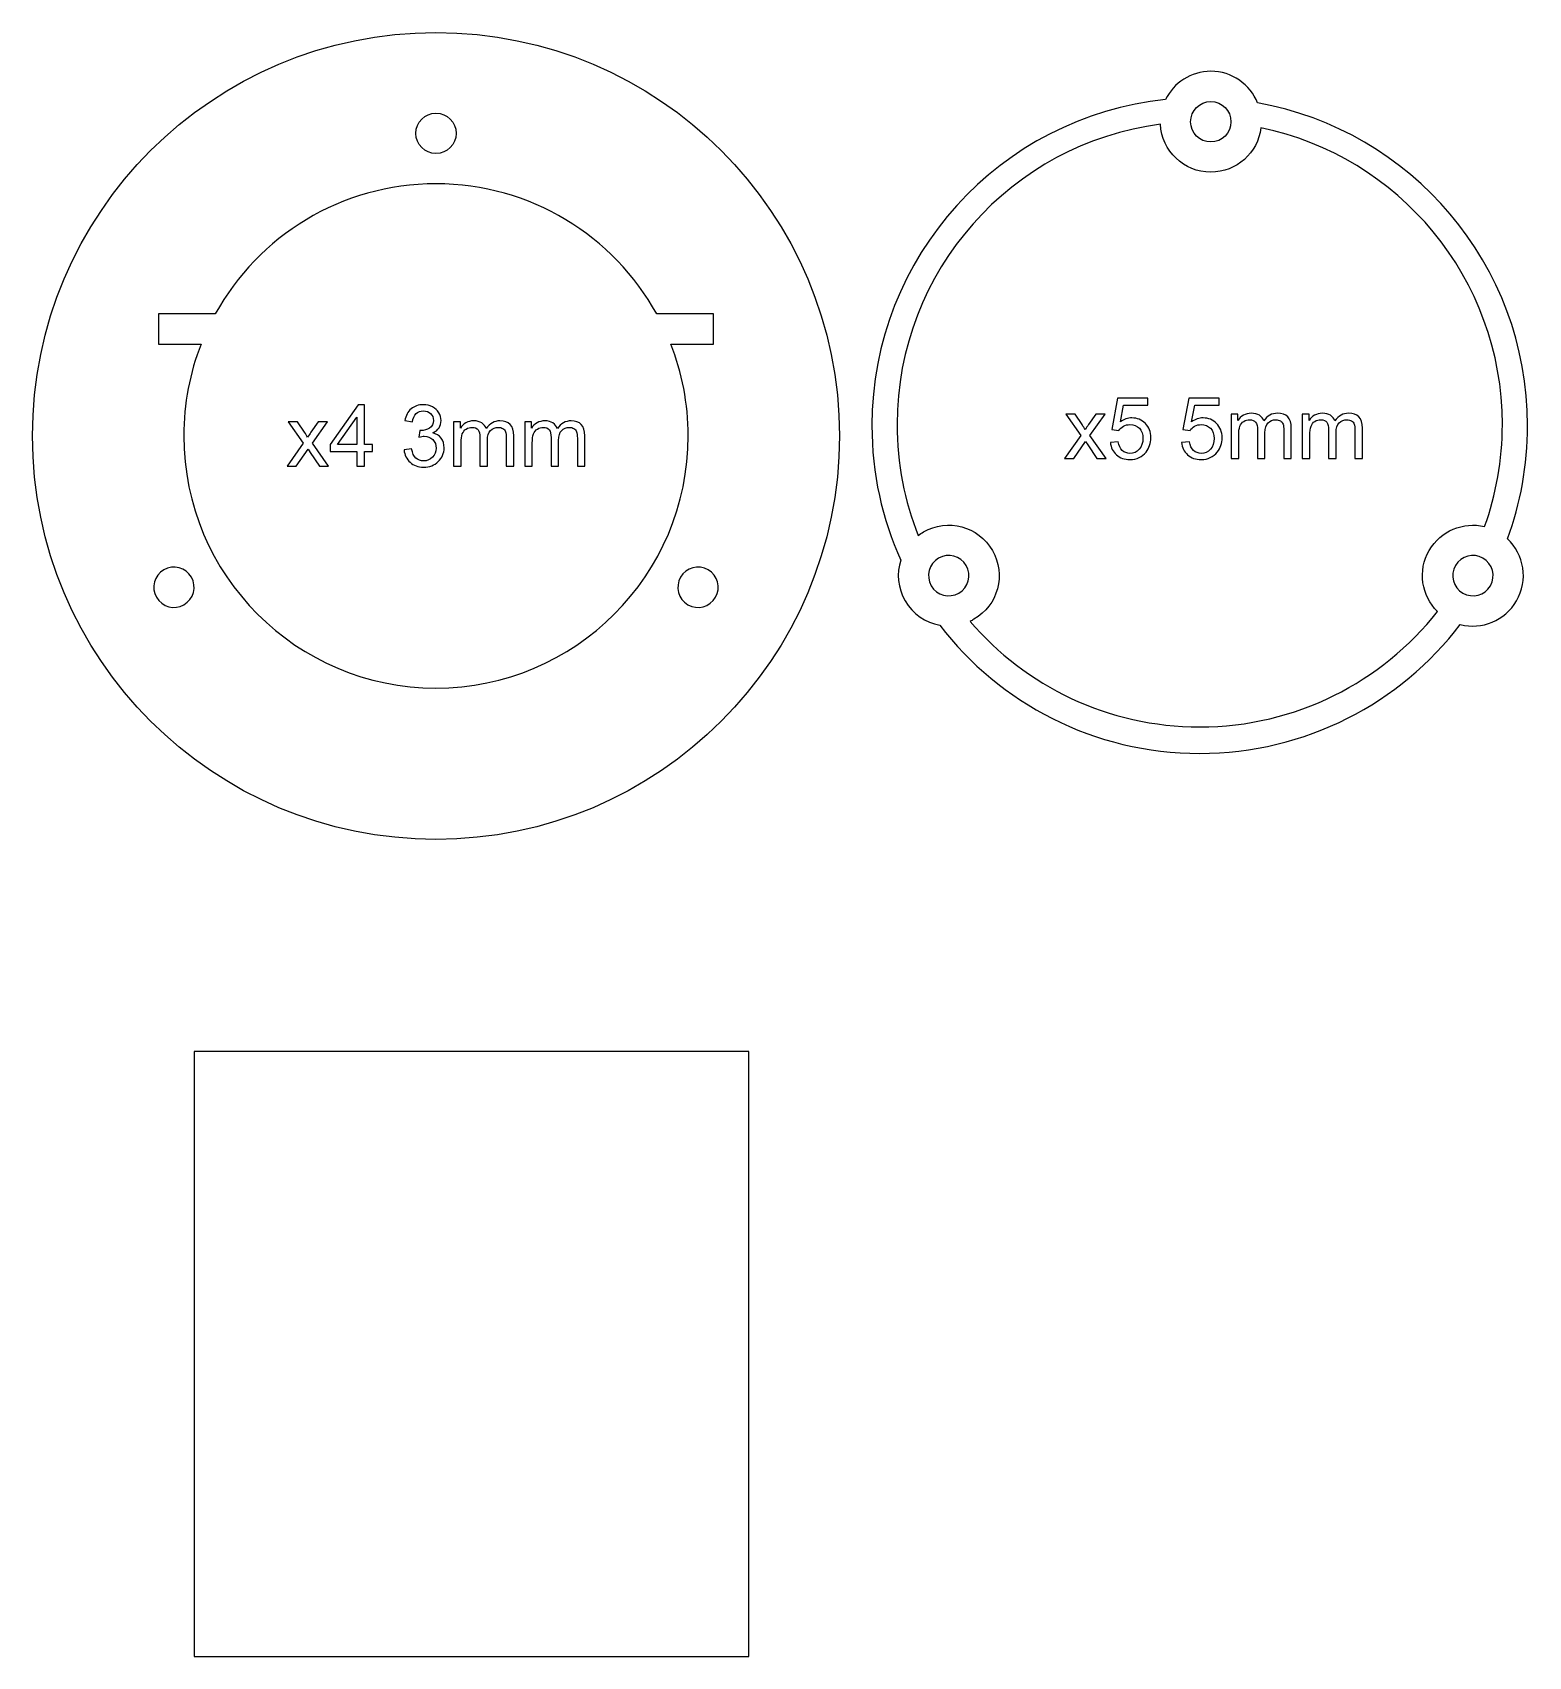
# Model space of a CAD drawing. Extents: x -163 to 181, y -74 to 101.
# Drawn here: x 32.2 to 180.5, y -70.3 to 90.7 of the extents above; entities that cross this region are included whole.
import ezdxf

# ---------------------------------------------------------------- set-up
doc = ezdxf.new("R2010")
doc.units = 0
doc.header["$MEASUREMENT"] = 0
doc.layers.add('LAYER_1', color=7, linetype='CONTINUOUS')

msp = doc.modelspace()

# ---------------------------------------------------------------- linework, layer by layer
at = {"layer": 'LAYER_1', "color": 250}
msp.add_lwpolyline([(48.2449, -70.3181), (103.2449, -70.3181), (103.2449, -10.3181), (48.2449, -10.3181), (48.2449, -70.3181)], close=True, dxfattribs=at)
for centre, major_axis in [((72.2172, 50.6985), (0, 40.0001)), ((149.0321, 81.8479), (0, 2)), ((72.2171, 80.6986), (0, 2))]:
    msp.add_ellipse(centre, major_axis=major_axis, ratio=1, dxfattribs=at)
for points, knots in [([(118.7212, 34.3479), (117.987, 35.6195), (117.8751, 37.0796), (118.2906, 38.3758), (118.2906, 38.3758), (116.4544, 42.4476), (115.4321, 46.9656), (115.4321, 51.7223), (115.4321, 51.7223), (115.4321, 68.5262), (128.1853, 82.3507), (144.5406, 84.0467), (144.5406, 84.0467), (145.3543, 85.7056), (147.0597, 86.8479), (149.0321, 86.8479), (149.0321, 86.8479), (151.1326, 86.8479), (152.9303, 85.5524), (153.6706, 83.7171), (153.6706, 83.7171), (168.8828, 81.0069), (180.4321, 67.7134), (180.4321, 51.7223), (180.4321, 51.7223), (180.4321, 47.7746), (179.728, 43.9912), (178.4385, 40.4913), (178.4385, 40.4913), (180.0931, 38.9382), (180.5267, 36.3981), (179.343, 34.3479), (179.343, 34.3479), (178.1948, 32.3593), (175.8867, 31.458), (173.7667, 32.0047), (173.7667, 32.0047), (167.828, 24.2356), (158.4662, 19.2223), (147.9321, 19.2223), (147.9321, 19.2223), (137.4322, 19.2223), (128.0968, 24.203), (122.1554, 31.9292), (122.1554, 31.9292), (120.762, 32.1837), (119.4849, 33.0251), (118.7212, 34.3479)], [0, 0, 0, 0, 0.07692308, 0.07692308, 0.07692308, 0.07692308, 0.15384615, 0.15384615, 0.15384615, 0.15384615, 0.23076923, 0.23076923, 0.23076923, 0.23076923, 0.30769231, 0.30769231, 0.30769231, 0.30769231, 0.38461538, 0.38461538, 0.38461538, 0.38461538, 0.46153846, 0.46153846, 0.46153846, 0.46153846, 0.53846154, 0.53846154, 0.53846154, 0.53846154, 0.61538462, 0.61538462, 0.61538462, 0.61538462, 0.69230769, 0.69230769, 0.69230769, 0.69230769, 0.76923077, 0.76923077, 0.76923077, 0.76923077, 0.84615385, 0.84615385, 0.84615385, 0.84615385, 1, 1, 1, 1]), ([(153.9946, 81.2348), (167.6569, 78.4311), (177.9321, 66.3396), (177.9321, 51.8479), (177.9321, 51.8479), (177.9321, 48.2904), (177.3114, 44.8782), (176.1748, 41.712), (176.1748, 41.712), (174.0781, 42.2137), (171.8157, 41.3103), (170.6827, 39.3479), (170.6827, 39.3479), (169.5198, 37.3335), (169.918, 34.8462), (171.5017, 33.2868), (171.5017, 33.2868), (166.0081, 26.3204), (157.4926, 21.8479), (147.9321, 21.8479), (147.9321, 21.8479), (138.8238, 21.8479), (130.6646, 25.9078), (125.1627, 32.3157), (125.1627, 32.3157), (125.2939, 32.377), (125.4236, 32.444), (125.5513, 32.5178), (125.5513, 32.5178), (127.9427, 33.8984), (128.7623, 36.9565), (127.3815, 39.3479), (127.3815, 39.3479), (126.0008, 41.7393), (122.9427, 42.5587), (120.5513, 41.178), (120.5513, 41.178), (120.3652, 41.0705), (120.1885, 40.9529), (120.0218, 40.8262), (120.0218, 40.8262), (118.6733, 44.2381), (117.9321, 47.9564), (117.9321, 51.8479), (117.9321, 51.8479), (117.9321, 67.0969), (129.3095, 79.6877), (144.0384, 81.5967), (144.0384, 81.5967), (144.1693, 78.9521), (146.3549, 76.8479), (149.0321, 76.8479), (149.0321, 76.8479), (151.5859, 76.8479), (153.6923, 78.7627), (153.9946, 81.2348)], [0, 0, 0, 0, 0.06666667, 0.06666667, 0.06666667, 0.06666667, 0.13333333, 0.13333333, 0.13333333, 0.13333333, 0.2, 0.2, 0.2, 0.2, 0.26666667, 0.26666667, 0.26666667, 0.26666667, 0.33333333, 0.33333333, 0.33333333, 0.33333333, 0.4, 0.4, 0.4, 0.4, 0.46666667, 0.46666667, 0.46666667, 0.46666667, 0.53333333, 0.53333333, 0.53333333, 0.53333333, 0.6, 0.6, 0.6, 0.6, 0.66666667, 0.66666667, 0.66666667, 0.66666667, 0.73333333, 0.73333333, 0.73333333, 0.73333333, 0.8, 0.8, 0.8, 0.8, 0.86666667, 0.86666667, 0.86666667, 0.86666667, 1, 1, 1, 1]), ([(44.7171, 62.7986), (44.7171, 62.7986), (50.3371, 62.7986), (50.3371, 62.7986), (50.3371, 62.7986), (54.6, 70.4906), (62.7998, 75.6986), (72.2171, 75.6986), (72.2171, 75.6986), (81.6344, 75.6986), (89.8342, 70.4906), (94.0971, 62.7986), (94.0971, 62.7986), (94.0971, 62.7986), (99.7171, 62.7986), (99.7171, 62.7986), (99.7171, 62.7986), (99.7171, 62.7986), (99.7171, 59.7986), (99.7171, 59.7986), (99.7171, 59.7986), (99.7171, 59.7986), (95.5084, 59.7986), (95.5084, 59.7986), (95.5084, 59.7986), (96.6115, 56.9787), (97.2171, 53.9094), (97.2171, 50.6986), (97.2171, 50.6986), (97.2171, 36.8915), (86.0242, 25.6986), (72.2171, 25.6986), (72.2171, 25.6986), (58.41, 25.6986), (47.2171, 36.8915), (47.2171, 50.6986), (47.2171, 50.6986), (47.2171, 53.9094), (47.8227, 56.9787), (48.9258, 59.7986), (48.9258, 59.7986), (48.9258, 59.7986), (44.7171, 59.7986), (44.7171, 59.7986), (44.7171, 59.7986), (44.7171, 59.7986), (44.7171, 62.7986), (44.7171, 62.7986)], [0, 0, 0, 0, 0.07692308, 0.07692308, 0.07692308, 0.07692308, 0.15384615, 0.15384615, 0.15384615, 0.15384615, 0.23076923, 0.23076923, 0.23076923, 0.23076923, 0.30769231, 0.30769231, 0.30769231, 0.30769231, 0.38461538, 0.38461538, 0.38461538, 0.38461538, 0.46153846, 0.46153846, 0.46153846, 0.46153846, 0.53846154, 0.53846154, 0.53846154, 0.53846154, 0.61538462, 0.61538462, 0.61538462, 0.61538462, 0.69230769, 0.69230769, 0.69230769, 0.69230769, 0.76923077, 0.76923077, 0.76923077, 0.76923077, 0.84615385, 0.84615385, 0.84615385, 0.84615385, 1, 1, 1, 1]), ([(64.372, 47.7056), (64.372, 47.7056), (64.372, 49.1534), (64.372, 49.1534), (64.372, 49.1534), (64.372, 49.1534), (61.7389, 49.1534), (61.7389, 49.1534), (61.7389, 49.1534), (61.7389, 49.1534), (61.7389, 49.8392), (61.7389, 49.8392), (61.7389, 49.8392), (61.7389, 49.8392), (64.5075, 53.7678), (64.5075, 53.7678), (64.5075, 53.7678), (64.5075, 53.7678), (65.1171, 53.7678), (65.1171, 53.7678), (65.1171, 53.7678), (65.1171, 53.7678), (65.1171, 49.8392), (65.1171, 49.8392), (65.1171, 49.8392), (65.1171, 49.8392), (65.9384, 49.8392), (65.9384, 49.8392), (65.9384, 49.8392), (65.9384, 49.8392), (65.9384, 49.1534), (65.9384, 49.1534), (65.9384, 49.1534), (65.9384, 49.1534), (65.1171, 49.1534), (65.1171, 49.1534), (65.1171, 49.1534), (65.1171, 49.1534), (65.1171, 47.7056), (65.1171, 47.7056), (65.1171, 47.7056), (65.1171, 47.7056), (64.372, 47.7056), (64.372, 47.7056)], [0, 0, 0, 0, 0.08333333, 0.08333333, 0.08333333, 0.08333333, 0.16666667, 0.16666667, 0.16666667, 0.16666667, 0.25, 0.25, 0.25, 0.25, 0.33333333, 0.33333333, 0.33333333, 0.33333333, 0.41666667, 0.41666667, 0.41666667, 0.41666667, 0.5, 0.5, 0.5, 0.5, 0.58333333, 0.58333333, 0.58333333, 0.58333333, 0.66666667, 0.66666667, 0.66666667, 0.66666667, 0.75, 0.75, 0.75, 0.75, 0.83333333, 0.83333333, 0.83333333, 0.83333333, 1, 1, 1, 1]), ([(69.0541, 49.3143), (69.0541, 49.3143), (69.7992, 49.4159), (69.7992, 49.4159), (69.7992, 49.4159), (69.8852, 48.9925), (70.0292, 48.6877), (70.2338, 48.5015), (70.2338, 48.5015), (70.4384, 48.3152), (70.6896, 48.2221), (70.9873, 48.2221), (70.9873, 48.2221), (71.3401, 48.2221), (71.6379, 48.3434), (71.8777, 48.5861), (71.8777, 48.5861), (72.1176, 48.8288), (72.2376, 49.1294), (72.2376, 49.4878), (72.2376, 49.4878), (72.2376, 49.8293), (72.1261, 50.1116), (71.9017, 50.3345), (71.9017, 50.3345), (71.6788, 50.5561), (71.3951, 50.6675), (71.0494, 50.6675), (71.0494, 50.6675), (70.9083, 50.6675), (70.7333, 50.6393), (70.5231, 50.5843), (70.5231, 50.5843), (70.5231, 50.5843), (70.6063, 51.2362), (70.6063, 51.2362), (70.6063, 51.2362), (70.6557, 51.2306), (70.6966, 51.2277), (70.7263, 51.2277), (70.7263, 51.2277), (71.0452, 51.2277), (71.3302, 51.311), (71.5856, 51.4761), (71.5856, 51.4761), (71.8396, 51.6412), (71.9666, 51.8952), (71.9666, 52.2381), (71.9666, 52.2381), (71.9666, 52.5105), (71.8735, 52.7362), (71.6887, 52.9154), (71.6887, 52.9154), (71.5038, 53.0947), (71.2653, 53.1836), (70.9732, 53.1836), (70.9732, 53.1836), (70.6825, 53.1836), (70.4412, 53.0918), (70.2479, 52.9084), (70.2479, 52.9084), (70.0546, 52.7249), (69.9304, 52.4498), (69.8754, 52.0829), (69.8754, 52.0829), (69.8754, 52.0829), (69.1303, 52.2184), (69.1303, 52.2184), (69.1303, 52.2184), (69.222, 52.7179), (69.428, 53.1059), (69.7512, 53.3811), (69.7512, 53.3811), (70.0729, 53.6563), (70.4751, 53.7932), (70.9549, 53.7932), (70.9549, 53.7932), (71.2851, 53.7932), (71.5899, 53.7226), (71.8679, 53.5801), (71.8679, 53.5801), (72.1473, 53.439), (72.3603, 53.2456), (72.5071, 53.0015), (72.5071, 53.0015), (72.6553, 52.756), (72.7286, 52.4963), (72.7286, 52.2212), (72.7286, 52.2212), (72.7286, 51.9601), (72.6581, 51.723), (72.5184, 51.5086), (72.5184, 51.5086), (72.3773, 51.2941), (72.1684, 51.1233), (71.8933, 50.9963), (71.8933, 50.9963), (72.2517, 50.9145), (72.5297, 50.7423), (72.7286, 50.4813), (72.7286, 50.4813), (72.9262, 50.2216), (73.025, 49.8942), (73.025, 49.5034), (73.025, 49.5034), (73.025, 48.9742), (72.8317, 48.524), (72.4464, 48.1557), (72.4464, 48.1557), (72.0598, 47.7874), (71.5715, 47.604), (70.9817, 47.604), (70.9817, 47.604), (70.4497, 47.604), (70.008, 47.7635), (69.6566, 48.081), (69.6566, 48.081), (69.3039, 48.3985), (69.1035, 48.8091), (69.0541, 49.3143)], [0, 0, 0, 0, 0.03225806, 0.03225806, 0.03225806, 0.03225806, 0.06451613, 0.06451613, 0.06451613, 0.06451613, 0.09677419, 0.09677419, 0.09677419, 0.09677419, 0.12903226, 0.12903226, 0.12903226, 0.12903226, 0.16129032, 0.16129032, 0.16129032, 0.16129032, 0.19354839, 0.19354839, 0.19354839, 0.19354839, 0.22580645, 0.22580645, 0.22580645, 0.22580645, 0.25806452, 0.25806452, 0.25806452, 0.25806452, 0.29032258, 0.29032258, 0.29032258, 0.29032258, 0.32258065, 0.32258065, 0.32258065, 0.32258065, 0.35483871, 0.35483871, 0.35483871, 0.35483871, 0.38709677, 0.38709677, 0.38709677, 0.38709677, 0.41935484, 0.41935484, 0.41935484, 0.41935484, 0.4516129, 0.4516129, 0.4516129, 0.4516129, 0.48387097, 0.48387097, 0.48387097, 0.48387097, 0.51612903, 0.51612903, 0.51612903, 0.51612903, 0.5483871, 0.5483871, 0.5483871, 0.5483871, 0.58064516, 0.58064516, 0.58064516, 0.58064516, 0.61290323, 0.61290323, 0.61290323, 0.61290323, 0.64516129, 0.64516129, 0.64516129, 0.64516129, 0.67741935, 0.67741935, 0.67741935, 0.67741935, 0.70967742, 0.70967742, 0.70967742, 0.70967742, 0.74193548, 0.74193548, 0.74193548, 0.74193548, 0.77419355, 0.77419355, 0.77419355, 0.77419355, 0.80645161, 0.80645161, 0.80645161, 0.80645161, 0.83870968, 0.83870968, 0.83870968, 0.83870968, 0.87096774, 0.87096774, 0.87096774, 0.87096774, 0.90322581, 0.90322581, 0.90322581, 0.90322581, 0.93548387, 0.93548387, 0.93548387, 0.93548387, 1, 1, 1, 1]), ([(139.0748, 50.0539), (139.0748, 50.0539), (139.8537, 50.1132), (139.8537, 50.1132), (139.8537, 50.1132), (139.9116, 49.7336), (140.0456, 49.4486), (140.2545, 49.2567), (140.2545, 49.2567), (140.4633, 49.0662), (140.7188, 48.9702), (141.0193, 48.9702), (141.0193, 48.9702), (141.382, 48.9702), (141.6854, 49.1057), (141.9323, 49.3752), (141.9323, 49.3752), (142.1778, 49.6461), (142.3006, 50.0046), (142.3006, 50.4505), (142.3006, 50.4505), (142.3006, 50.8752), (142.1835, 51.2096), (141.9478, 51.4552), (141.9478, 51.4552), (141.7122, 51.7007), (141.4003, 51.8235), (141.0123, 51.8235), (141.0123, 51.8235), (140.771, 51.8235), (140.5551, 51.7684), (140.3632, 51.6584), (140.3632, 51.6584), (140.1727, 51.5483), (140.0231, 51.4058), (139.913, 51.2308), (139.913, 51.2308), (139.913, 51.2308), (139.2103, 51.3324), (139.2103, 51.3324), (139.2103, 51.3324), (139.2103, 51.3324), (139.7945, 54.4482), (139.7945, 54.4482), (139.7945, 54.4482), (139.7945, 54.4482), (142.8001, 54.4482), (142.8001, 54.4482), (142.8001, 54.4482), (142.8001, 54.4482), (142.8001, 53.737), (142.8001, 53.737), (142.8001, 53.737), (142.8001, 53.737), (140.3886, 53.737), (140.3886, 53.737), (140.3886, 53.737), (140.3886, 53.737), (140.0654, 52.1015), (140.0654, 52.1015), (140.0654, 52.1015), (140.4281, 52.3569), (140.8091, 52.4839), (141.207, 52.4839), (141.207, 52.4839), (141.7348, 52.4839), (142.1807, 52.3004), (142.5433, 51.9335), (142.5433, 51.9335), (142.906, 51.5667), (143.088, 51.0953), (143.088, 50.5196), (143.088, 50.5196), (143.088, 49.9707), (142.9286, 49.4965), (142.6096, 49.0972), (142.6096, 49.0972), (142.2216, 48.6061), (141.691, 48.3606), (141.0193, 48.3606), (141.0193, 48.3606), (140.469, 48.3606), (140.0202, 48.5158), (139.6717, 48.8249), (139.6717, 48.8249), (139.3232, 49.1339), (139.1242, 49.5431), (139.0748, 50.0539)], [0, 0, 0, 0, 0.04347826, 0.04347826, 0.04347826, 0.04347826, 0.08695652, 0.08695652, 0.08695652, 0.08695652, 0.13043478, 0.13043478, 0.13043478, 0.13043478, 0.17391304, 0.17391304, 0.17391304, 0.17391304, 0.2173913, 0.2173913, 0.2173913, 0.2173913, 0.26086957, 0.26086957, 0.26086957, 0.26086957, 0.30434783, 0.30434783, 0.30434783, 0.30434783, 0.34782609, 0.34782609, 0.34782609, 0.34782609, 0.39130435, 0.39130435, 0.39130435, 0.39130435, 0.43478261, 0.43478261, 0.43478261, 0.43478261, 0.47826087, 0.47826087, 0.47826087, 0.47826087, 0.52173913, 0.52173913, 0.52173913, 0.52173913, 0.56521739, 0.56521739, 0.56521739, 0.56521739, 0.60869565, 0.60869565, 0.60869565, 0.60869565, 0.65217391, 0.65217391, 0.65217391, 0.65217391, 0.69565217, 0.69565217, 0.69565217, 0.69565217, 0.73913043, 0.73913043, 0.73913043, 0.73913043, 0.7826087, 0.7826087, 0.7826087, 0.7826087, 0.82608696, 0.82608696, 0.82608696, 0.82608696, 0.86956522, 0.86956522, 0.86956522, 0.86956522, 0.91304348, 0.91304348, 0.91304348, 0.91304348, 1, 1, 1, 1]), ([(146.136, 50.0539), (146.136, 50.0539), (146.9149, 50.1132), (146.9149, 50.1132), (146.9149, 50.1132), (146.9728, 49.7336), (147.1068, 49.4486), (147.3157, 49.2567), (147.3157, 49.2567), (147.5245, 49.0662), (147.78, 48.9702), (148.0805, 48.9702), (148.0805, 48.9702), (148.4432, 48.9702), (148.7466, 49.1057), (148.9935, 49.3752), (148.9935, 49.3752), (149.239, 49.6461), (149.3618, 50.0046), (149.3618, 50.4505), (149.3618, 50.4505), (149.3618, 50.8752), (149.2447, 51.2096), (149.009, 51.4552), (149.009, 51.4552), (148.7734, 51.7007), (148.4615, 51.8235), (148.0735, 51.8235), (148.0735, 51.8235), (147.8322, 51.8235), (147.6163, 51.7684), (147.4244, 51.6584), (147.4244, 51.6584), (147.2339, 51.5483), (147.0843, 51.4058), (146.9742, 51.2308), (146.9742, 51.2308), (146.9742, 51.2308), (146.2715, 51.3324), (146.2715, 51.3324), (146.2715, 51.3324), (146.2715, 51.3324), (146.8557, 54.4482), (146.8557, 54.4482), (146.8557, 54.4482), (146.8557, 54.4482), (149.8613, 54.4482), (149.8613, 54.4482), (149.8613, 54.4482), (149.8613, 54.4482), (149.8613, 53.737), (149.8613, 53.737), (149.8613, 53.737), (149.8613, 53.737), (147.4498, 53.737), (147.4498, 53.737), (147.4498, 53.737), (147.4498, 53.737), (147.1266, 52.1015), (147.1266, 52.1015), (147.1266, 52.1015), (147.4893, 52.3569), (147.8703, 52.4839), (148.2682, 52.4839), (148.2682, 52.4839), (148.796, 52.4839), (149.2419, 52.3004), (149.6045, 51.9335), (149.6045, 51.9335), (149.9672, 51.5667), (150.1492, 51.0953), (150.1492, 50.5196), (150.1492, 50.5196), (150.1492, 49.9707), (149.9898, 49.4965), (149.6708, 49.0972), (149.6708, 49.0972), (149.2828, 48.6061), (148.7522, 48.3606), (148.0805, 48.3606), (148.0805, 48.3606), (147.5302, 48.3606), (147.0814, 48.5158), (146.7329, 48.8249), (146.7329, 48.8249), (146.3844, 49.1339), (146.1854, 49.5431), (146.136, 50.0539)], [0, 0, 0, 0, 0.04347826, 0.04347826, 0.04347826, 0.04347826, 0.08695652, 0.08695652, 0.08695652, 0.08695652, 0.13043478, 0.13043478, 0.13043478, 0.13043478, 0.17391304, 0.17391304, 0.17391304, 0.17391304, 0.2173913, 0.2173913, 0.2173913, 0.2173913, 0.26086957, 0.26086957, 0.26086957, 0.26086957, 0.30434783, 0.30434783, 0.30434783, 0.30434783, 0.34782609, 0.34782609, 0.34782609, 0.34782609, 0.39130435, 0.39130435, 0.39130435, 0.39130435, 0.43478261, 0.43478261, 0.43478261, 0.43478261, 0.47826087, 0.47826087, 0.47826087, 0.47826087, 0.52173913, 0.52173913, 0.52173913, 0.52173913, 0.56521739, 0.56521739, 0.56521739, 0.56521739, 0.60869565, 0.60869565, 0.60869565, 0.60869565, 0.65217391, 0.65217391, 0.65217391, 0.65217391, 0.69565217, 0.69565217, 0.69565217, 0.69565217, 0.73913043, 0.73913043, 0.73913043, 0.73913043, 0.7826087, 0.7826087, 0.7826087, 0.7826087, 0.82608696, 0.82608696, 0.82608696, 0.82608696, 0.86956522, 0.86956522, 0.86956522, 0.86956522, 0.91304348, 0.91304348, 0.91304348, 0.91304348, 1, 1, 1, 1]), ([(57.4547, 47.7056), (57.4547, 47.7056), (59.0591, 49.9817), (59.0591, 49.9817), (59.0591, 49.9817), (59.0591, 49.9817), (57.5732, 52.0998), (57.5732, 52.0998), (57.5732, 52.0998), (57.5732, 52.0998), (58.489, 52.0998), (58.489, 52.0998), (58.489, 52.0998), (58.489, 52.0998), (59.1833, 51.0626), (59.1833, 51.0626), (59.1833, 51.0626), (59.3117, 50.8679), (59.4133, 50.7099), (59.4853, 50.5857), (59.4853, 50.5857), (59.6109, 50.7621), (59.7224, 50.9215), (59.8226, 51.0641), (59.8226, 51.0641), (59.8226, 51.0641), (60.5535, 52.0998), (60.5535, 52.0998), (60.5535, 52.0998), (60.5535, 52.0998), (61.4637, 52.0998), (61.4637, 52.0998), (61.4637, 52.0998), (61.4637, 52.0998), (59.9693, 49.9817), (59.9693, 49.9817), (59.9693, 49.9817), (59.9693, 49.9817), (61.561, 47.7056), (61.561, 47.7056), (61.561, 47.7056), (61.561, 47.7056), (60.6551, 47.7056), (60.6551, 47.7056), (60.6551, 47.7056), (60.6551, 47.7056), (59.7464, 49.0603), (59.7464, 49.0603), (59.7464, 49.0603), (59.7464, 49.0603), (59.5389, 49.3862), (59.5389, 49.3862), (59.5389, 49.3862), (59.5389, 49.3862), (58.3649, 47.7056), (58.3649, 47.7056), (58.3649, 47.7056), (58.3649, 47.7056), (57.4547, 47.7056), (57.4547, 47.7056)], [0, 0, 0, 0, 0.0625, 0.0625, 0.0625, 0.0625, 0.125, 0.125, 0.125, 0.125, 0.1875, 0.1875, 0.1875, 0.1875, 0.25, 0.25, 0.25, 0.25, 0.3125, 0.3125, 0.3125, 0.3125, 0.375, 0.375, 0.375, 0.375, 0.4375, 0.4375, 0.4375, 0.4375, 0.5, 0.5, 0.5, 0.5, 0.5625, 0.5625, 0.5625, 0.5625, 0.625, 0.625, 0.625, 0.625, 0.6875, 0.6875, 0.6875, 0.6875, 0.75, 0.75, 0.75, 0.75, 0.8125, 0.8125, 0.8125, 0.8125, 0.875, 0.875, 0.875, 0.875, 1, 1, 1, 1]), ([(64.372, 49.8392), (64.372, 49.8392), (64.372, 52.5669), (64.372, 52.5669), (64.372, 52.5669), (64.372, 52.5669), (62.4713, 49.8392), (62.4713, 49.8392), (62.4713, 49.8392), (62.4713, 49.8392), (64.372, 49.8392), (64.372, 49.8392)], [0, 0, 0, 0, 0.25, 0.25, 0.25, 0.25, 0.5, 0.5, 0.5, 0.5, 1, 1, 1, 1]), ([(73.9662, 47.7056), (73.9662, 47.7056), (73.9662, 52.0998), (73.9662, 52.0998), (73.9662, 52.0998), (73.9662, 52.0998), (74.6351, 52.0998), (74.6351, 52.0998), (74.6351, 52.0998), (74.6351, 52.0998), (74.6351, 51.4789), (74.6351, 51.4789), (74.6351, 51.4789), (74.7719, 51.6934), (74.9554, 51.867), (75.184, 51.9968), (75.184, 51.9968), (75.4126, 52.128), (75.6722, 52.193), (75.9643, 52.193), (75.9643, 52.193), (76.2889, 52.193), (76.5556, 52.1252), (76.763, 51.9912), (76.763, 51.9912), (76.9705, 51.8557), (77.1172, 51.668), (77.2019, 51.4253), (77.2019, 51.4253), (77.5518, 51.9375), (78.0048, 52.193), (78.5636, 52.193), (78.5636, 52.193), (79.0011, 52.193), (79.3383, 52.073), (79.5726, 51.8317), (79.5726, 51.8317), (79.8082, 51.5904), (79.9268, 51.2193), (79.9268, 50.7183), (79.9268, 50.7183), (79.9268, 50.7183), (79.9268, 47.7056), (79.9268, 47.7056), (79.9268, 47.7056), (79.9268, 47.7056), (79.1817, 47.7056), (79.1817, 47.7056), (79.1817, 47.7056), (79.1817, 47.7056), (79.1817, 50.4714), (79.1817, 50.4714), (79.1817, 50.4714), (79.1817, 50.7677), (79.1563, 50.9822), (79.1083, 51.1134), (79.1083, 51.1134), (79.0603, 51.2447), (78.9728, 51.3491), (78.8444, 51.4295), (78.8444, 51.4295), (78.7174, 51.51), (78.5679, 51.5495), (78.3971, 51.5495), (78.3971, 51.5495), (78.0867, 51.5495), (77.8298, 51.4465), (77.6252, 51.2419), (77.6252, 51.2419), (77.4206, 51.0358), (77.319, 50.707), (77.319, 50.2555), (77.319, 50.2555), (77.319, 50.2555), (77.319, 47.7056), (77.319, 47.7056), (77.319, 47.7056), (77.319, 47.7056), (76.5739, 47.7056), (76.5739, 47.7056), (76.5739, 47.7056), (76.5739, 47.7056), (76.5739, 50.5575), (76.5739, 50.5575), (76.5739, 50.5575), (76.5739, 50.8877), (76.5133, 51.136), (76.3919, 51.3011), (76.3919, 51.3011), (76.2706, 51.4662), (76.0716, 51.5495), (75.7964, 51.5495), (75.7964, 51.5495), (75.5876, 51.5495), (75.3943, 51.4944), (75.2165, 51.3844), (75.2165, 51.3844), (75.0387, 51.2743), (74.9102, 51.1134), (74.8298, 50.9004), (74.8298, 50.9004), (74.7508, 50.6887), (74.7113, 50.3825), (74.7113, 49.9831), (74.7113, 49.9831), (74.7113, 49.9831), (74.7113, 47.7056), (74.7113, 47.7056), (74.7113, 47.7056), (74.7113, 47.7056), (73.9662, 47.7056), (73.9662, 47.7056)], [0, 0, 0, 0, 0.03448276, 0.03448276, 0.03448276, 0.03448276, 0.06896552, 0.06896552, 0.06896552, 0.06896552, 0.10344828, 0.10344828, 0.10344828, 0.10344828, 0.13793103, 0.13793103, 0.13793103, 0.13793103, 0.17241379, 0.17241379, 0.17241379, 0.17241379, 0.20689655, 0.20689655, 0.20689655, 0.20689655, 0.24137931, 0.24137931, 0.24137931, 0.24137931, 0.27586207, 0.27586207, 0.27586207, 0.27586207, 0.31034483, 0.31034483, 0.31034483, 0.31034483, 0.34482759, 0.34482759, 0.34482759, 0.34482759, 0.37931034, 0.37931034, 0.37931034, 0.37931034, 0.4137931, 0.4137931, 0.4137931, 0.4137931, 0.44827586, 0.44827586, 0.44827586, 0.44827586, 0.48275862, 0.48275862, 0.48275862, 0.48275862, 0.51724138, 0.51724138, 0.51724138, 0.51724138, 0.55172414, 0.55172414, 0.55172414, 0.55172414, 0.5862069, 0.5862069, 0.5862069, 0.5862069, 0.62068966, 0.62068966, 0.62068966, 0.62068966, 0.65517241, 0.65517241, 0.65517241, 0.65517241, 0.68965517, 0.68965517, 0.68965517, 0.68965517, 0.72413793, 0.72413793, 0.72413793, 0.72413793, 0.75862069, 0.75862069, 0.75862069, 0.75862069, 0.79310345, 0.79310345, 0.79310345, 0.79310345, 0.82758621, 0.82758621, 0.82758621, 0.82758621, 0.86206897, 0.86206897, 0.86206897, 0.86206897, 0.89655172, 0.89655172, 0.89655172, 0.89655172, 0.93103448, 0.93103448, 0.93103448, 0.93103448, 1, 1, 1, 1]), ([(81.019, 47.7056), (81.019, 47.7056), (81.019, 52.0998), (81.019, 52.0998), (81.019, 52.0998), (81.019, 52.0998), (81.6879, 52.0998), (81.6879, 52.0998), (81.6879, 52.0998), (81.6879, 52.0998), (81.6879, 51.4789), (81.6879, 51.4789), (81.6879, 51.4789), (81.8247, 51.6934), (82.0082, 51.867), (82.2368, 51.9968), (82.2368, 51.9968), (82.4654, 52.128), (82.725, 52.193), (83.0171, 52.193), (83.0171, 52.193), (83.3417, 52.193), (83.6084, 52.1252), (83.8158, 51.9912), (83.8158, 51.9912), (84.0233, 51.8557), (84.17, 51.668), (84.2547, 51.4253), (84.2547, 51.4253), (84.6046, 51.9375), (85.0576, 52.193), (85.6164, 52.193), (85.6164, 52.193), (86.0539, 52.193), (86.3911, 52.073), (86.6254, 51.8317), (86.6254, 51.8317), (86.861, 51.5904), (86.9796, 51.2193), (86.9796, 50.7183), (86.9796, 50.7183), (86.9796, 50.7183), (86.9796, 47.7056), (86.9796, 47.7056), (86.9796, 47.7056), (86.9796, 47.7056), (86.2345, 47.7056), (86.2345, 47.7056), (86.2345, 47.7056), (86.2345, 47.7056), (86.2345, 50.4714), (86.2345, 50.4714), (86.2345, 50.4714), (86.2345, 50.7677), (86.2091, 50.9822), (86.1611, 51.1134), (86.1611, 51.1134), (86.1131, 51.2447), (86.0256, 51.3491), (85.8972, 51.4295), (85.8972, 51.4295), (85.7702, 51.51), (85.6207, 51.5495), (85.4499, 51.5495), (85.4499, 51.5495), (85.1395, 51.5495), (84.8826, 51.4465), (84.678, 51.2419), (84.678, 51.2419), (84.4734, 51.0358), (84.3718, 50.707), (84.3718, 50.2555), (84.3718, 50.2555), (84.3718, 50.2555), (84.3718, 47.7056), (84.3718, 47.7056), (84.3718, 47.7056), (84.3718, 47.7056), (83.6267, 47.7056), (83.6267, 47.7056), (83.6267, 47.7056), (83.6267, 47.7056), (83.6267, 50.5575), (83.6267, 50.5575), (83.6267, 50.5575), (83.6267, 50.8877), (83.5661, 51.136), (83.4447, 51.3011), (83.4447, 51.3011), (83.3234, 51.4662), (83.1244, 51.5495), (82.8492, 51.5495), (82.8492, 51.5495), (82.6404, 51.5495), (82.4471, 51.4944), (82.2693, 51.3844), (82.2693, 51.3844), (82.0915, 51.2743), (81.963, 51.1134), (81.8826, 50.9004), (81.8826, 50.9004), (81.8036, 50.6887), (81.7641, 50.3825), (81.7641, 49.9831), (81.7641, 49.9831), (81.7641, 49.9831), (81.7641, 47.7056), (81.7641, 47.7056), (81.7641, 47.7056), (81.7641, 47.7056), (81.019, 47.7056), (81.019, 47.7056)], [0, 0, 0, 0, 0.03448276, 0.03448276, 0.03448276, 0.03448276, 0.06896552, 0.06896552, 0.06896552, 0.06896552, 0.10344828, 0.10344828, 0.10344828, 0.10344828, 0.13793103, 0.13793103, 0.13793103, 0.13793103, 0.17241379, 0.17241379, 0.17241379, 0.17241379, 0.20689655, 0.20689655, 0.20689655, 0.20689655, 0.24137931, 0.24137931, 0.24137931, 0.24137931, 0.27586207, 0.27586207, 0.27586207, 0.27586207, 0.31034483, 0.31034483, 0.31034483, 0.31034483, 0.34482759, 0.34482759, 0.34482759, 0.34482759, 0.37931034, 0.37931034, 0.37931034, 0.37931034, 0.4137931, 0.4137931, 0.4137931, 0.4137931, 0.44827586, 0.44827586, 0.44827586, 0.44827586, 0.48275862, 0.48275862, 0.48275862, 0.48275862, 0.51724138, 0.51724138, 0.51724138, 0.51724138, 0.55172414, 0.55172414, 0.55172414, 0.55172414, 0.5862069, 0.5862069, 0.5862069, 0.5862069, 0.62068966, 0.62068966, 0.62068966, 0.62068966, 0.65517241, 0.65517241, 0.65517241, 0.65517241, 0.68965517, 0.68965517, 0.68965517, 0.68965517, 0.72413793, 0.72413793, 0.72413793, 0.72413793, 0.75862069, 0.75862069, 0.75862069, 0.75862069, 0.79310345, 0.79310345, 0.79310345, 0.79310345, 0.82758621, 0.82758621, 0.82758621, 0.82758621, 0.86206897, 0.86206897, 0.86206897, 0.86206897, 0.89655172, 0.89655172, 0.89655172, 0.89655172, 0.93103448, 0.93103448, 0.93103448, 0.93103448, 1, 1, 1, 1]), ([(134.5366, 48.4622), (134.5366, 48.4622), (136.141, 50.7383), (136.141, 50.7383), (136.141, 50.7383), (136.141, 50.7383), (134.6551, 52.8564), (134.6551, 52.8564), (134.6551, 52.8564), (134.6551, 52.8564), (135.5709, 52.8564), (135.5709, 52.8564), (135.5709, 52.8564), (135.5709, 52.8564), (136.2652, 51.8192), (136.2652, 51.8192), (136.2652, 51.8192), (136.3936, 51.6245), (136.4952, 51.4665), (136.5672, 51.3423), (136.5672, 51.3423), (136.6928, 51.5187), (136.8043, 51.6781), (136.9045, 51.8207), (136.9045, 51.8207), (136.9045, 51.8207), (137.6354, 52.8564), (137.6354, 52.8564), (137.6354, 52.8564), (137.6354, 52.8564), (138.5456, 52.8564), (138.5456, 52.8564), (138.5456, 52.8564), (138.5456, 52.8564), (137.0512, 50.7383), (137.0512, 50.7383), (137.0512, 50.7383), (137.0512, 50.7383), (138.6429, 48.4622), (138.6429, 48.4622), (138.6429, 48.4622), (138.6429, 48.4622), (137.737, 48.4622), (137.737, 48.4622), (137.737, 48.4622), (137.737, 48.4622), (136.8283, 49.8169), (136.8283, 49.8169), (136.8283, 49.8169), (136.8283, 49.8169), (136.6208, 50.1428), (136.6208, 50.1428), (136.6208, 50.1428), (136.6208, 50.1428), (135.4468, 48.4622), (135.4468, 48.4622), (135.4468, 48.4622), (135.4468, 48.4622), (134.5366, 48.4622), (134.5366, 48.4622)], [0, 0, 0, 0, 0.0625, 0.0625, 0.0625, 0.0625, 0.125, 0.125, 0.125, 0.125, 0.1875, 0.1875, 0.1875, 0.1875, 0.25, 0.25, 0.25, 0.25, 0.3125, 0.3125, 0.3125, 0.3125, 0.375, 0.375, 0.375, 0.375, 0.4375, 0.4375, 0.4375, 0.4375, 0.5, 0.5, 0.5, 0.5, 0.5625, 0.5625, 0.5625, 0.5625, 0.625, 0.625, 0.625, 0.625, 0.6875, 0.6875, 0.6875, 0.6875, 0.75, 0.75, 0.75, 0.75, 0.8125, 0.8125, 0.8125, 0.8125, 0.875, 0.875, 0.875, 0.875, 1, 1, 1, 1]), ([(151.0481, 48.4622), (151.0481, 48.4622), (151.0481, 52.8564), (151.0481, 52.8564), (151.0481, 52.8564), (151.0481, 52.8564), (151.717, 52.8564), (151.717, 52.8564), (151.717, 52.8564), (151.717, 52.8564), (151.717, 52.2355), (151.717, 52.2355), (151.717, 52.2355), (151.8538, 52.45), (152.0373, 52.6236), (152.2659, 52.7534), (152.2659, 52.7534), (152.4945, 52.8846), (152.7541, 52.9496), (153.0462, 52.9496), (153.0462, 52.9496), (153.3708, 52.9496), (153.6375, 52.8818), (153.8449, 52.7478), (153.8449, 52.7478), (154.0524, 52.6123), (154.1991, 52.4246), (154.2838, 52.1819), (154.2838, 52.1819), (154.6337, 52.6941), (155.0867, 52.9496), (155.6455, 52.9496), (155.6455, 52.9496), (156.083, 52.9496), (156.4202, 52.8296), (156.6545, 52.5883), (156.6545, 52.5883), (156.8901, 52.347), (157.0087, 51.9759), (157.0087, 51.4749), (157.0087, 51.4749), (157.0087, 51.4749), (157.0087, 48.4622), (157.0087, 48.4622), (157.0087, 48.4622), (157.0087, 48.4622), (156.2636, 48.4622), (156.2636, 48.4622), (156.2636, 48.4622), (156.2636, 48.4622), (156.2636, 51.228), (156.2636, 51.228), (156.2636, 51.228), (156.2636, 51.5243), (156.2382, 51.7388), (156.1902, 51.87), (156.1902, 51.87), (156.1422, 52.0013), (156.0547, 52.1057), (155.9263, 52.1861), (155.9263, 52.1861), (155.7993, 52.2666), (155.6498, 52.3061), (155.479, 52.3061), (155.479, 52.3061), (155.1686, 52.3061), (154.9117, 52.2031), (154.7071, 51.9985), (154.7071, 51.9985), (154.5025, 51.7924), (154.4009, 51.4636), (154.4009, 51.0121), (154.4009, 51.0121), (154.4009, 51.0121), (154.4009, 48.4622), (154.4009, 48.4622), (154.4009, 48.4622), (154.4009, 48.4622), (153.6558, 48.4622), (153.6558, 48.4622), (153.6558, 48.4622), (153.6558, 48.4622), (153.6558, 51.3141), (153.6558, 51.3141), (153.6558, 51.3141), (153.6558, 51.6443), (153.5952, 51.8926), (153.4738, 52.0577), (153.4738, 52.0577), (153.3525, 52.2228), (153.1535, 52.3061), (152.8783, 52.3061), (152.8783, 52.3061), (152.6695, 52.3061), (152.4762, 52.251), (152.2984, 52.141), (152.2984, 52.141), (152.1206, 52.0309), (151.9921, 51.87), (151.9117, 51.657), (151.9117, 51.657), (151.8327, 51.4453), (151.7932, 51.1391), (151.7932, 50.7397), (151.7932, 50.7397), (151.7932, 50.7397), (151.7932, 48.4622), (151.7932, 48.4622), (151.7932, 48.4622), (151.7932, 48.4622), (151.0481, 48.4622), (151.0481, 48.4622)], [0, 0, 0, 0, 0.03448276, 0.03448276, 0.03448276, 0.03448276, 0.06896552, 0.06896552, 0.06896552, 0.06896552, 0.10344828, 0.10344828, 0.10344828, 0.10344828, 0.13793103, 0.13793103, 0.13793103, 0.13793103, 0.17241379, 0.17241379, 0.17241379, 0.17241379, 0.20689655, 0.20689655, 0.20689655, 0.20689655, 0.24137931, 0.24137931, 0.24137931, 0.24137931, 0.27586207, 0.27586207, 0.27586207, 0.27586207, 0.31034483, 0.31034483, 0.31034483, 0.31034483, 0.34482759, 0.34482759, 0.34482759, 0.34482759, 0.37931034, 0.37931034, 0.37931034, 0.37931034, 0.4137931, 0.4137931, 0.4137931, 0.4137931, 0.44827586, 0.44827586, 0.44827586, 0.44827586, 0.48275862, 0.48275862, 0.48275862, 0.48275862, 0.51724138, 0.51724138, 0.51724138, 0.51724138, 0.55172414, 0.55172414, 0.55172414, 0.55172414, 0.5862069, 0.5862069, 0.5862069, 0.5862069, 0.62068966, 0.62068966, 0.62068966, 0.62068966, 0.65517241, 0.65517241, 0.65517241, 0.65517241, 0.68965517, 0.68965517, 0.68965517, 0.68965517, 0.72413793, 0.72413793, 0.72413793, 0.72413793, 0.75862069, 0.75862069, 0.75862069, 0.75862069, 0.79310345, 0.79310345, 0.79310345, 0.79310345, 0.82758621, 0.82758621, 0.82758621, 0.82758621, 0.86206897, 0.86206897, 0.86206897, 0.86206897, 0.89655172, 0.89655172, 0.89655172, 0.89655172, 0.93103448, 0.93103448, 0.93103448, 0.93103448, 1, 1, 1, 1]), ([(158.1009, 48.4622), (158.1009, 48.4622), (158.1009, 52.8564), (158.1009, 52.8564), (158.1009, 52.8564), (158.1009, 52.8564), (158.7698, 52.8564), (158.7698, 52.8564), (158.7698, 52.8564), (158.7698, 52.8564), (158.7698, 52.2355), (158.7698, 52.2355), (158.7698, 52.2355), (158.9066, 52.45), (159.0901, 52.6236), (159.3187, 52.7534), (159.3187, 52.7534), (159.5473, 52.8846), (159.8069, 52.9496), (160.099, 52.9496), (160.099, 52.9496), (160.4236, 52.9496), (160.6903, 52.8818), (160.8977, 52.7478), (160.8977, 52.7478), (161.1052, 52.6123), (161.2519, 52.4246), (161.3366, 52.1819), (161.3366, 52.1819), (161.6865, 52.6941), (162.1395, 52.9496), (162.6983, 52.9496), (162.6983, 52.9496), (163.1358, 52.9496), (163.473, 52.8296), (163.7073, 52.5883), (163.7073, 52.5883), (163.9429, 52.347), (164.0615, 51.9759), (164.0615, 51.4749), (164.0615, 51.4749), (164.0615, 51.4749), (164.0615, 48.4622), (164.0615, 48.4622), (164.0615, 48.4622), (164.0615, 48.4622), (163.3164, 48.4622), (163.3164, 48.4622), (163.3164, 48.4622), (163.3164, 48.4622), (163.3164, 51.228), (163.3164, 51.228), (163.3164, 51.228), (163.3164, 51.5243), (163.291, 51.7388), (163.243, 51.87), (163.243, 51.87), (163.195, 52.0013), (163.1075, 52.1057), (162.9791, 52.1861), (162.9791, 52.1861), (162.8521, 52.2666), (162.7026, 52.3061), (162.5318, 52.3061), (162.5318, 52.3061), (162.2214, 52.3061), (161.9645, 52.2031), (161.7599, 51.9985), (161.7599, 51.9985), (161.5553, 51.7924), (161.4537, 51.4636), (161.4537, 51.0121), (161.4537, 51.0121), (161.4537, 51.0121), (161.4537, 48.4622), (161.4537, 48.4622), (161.4537, 48.4622), (161.4537, 48.4622), (160.7086, 48.4622), (160.7086, 48.4622), (160.7086, 48.4622), (160.7086, 48.4622), (160.7086, 51.3141), (160.7086, 51.3141), (160.7086, 51.3141), (160.7086, 51.6443), (160.648, 51.8926), (160.5266, 52.0577), (160.5266, 52.0577), (160.4053, 52.2228), (160.2063, 52.3061), (159.9311, 52.3061), (159.9311, 52.3061), (159.7223, 52.3061), (159.529, 52.251), (159.3512, 52.141), (159.3512, 52.141), (159.1734, 52.0309), (159.0449, 51.87), (158.9645, 51.657), (158.9645, 51.657), (158.8855, 51.4453), (158.846, 51.1391), (158.846, 50.7397), (158.846, 50.7397), (158.846, 50.7397), (158.846, 48.4622), (158.846, 48.4622), (158.846, 48.4622), (158.846, 48.4622), (158.1009, 48.4622), (158.1009, 48.4622)], [0, 0, 0, 0, 0.03448276, 0.03448276, 0.03448276, 0.03448276, 0.06896552, 0.06896552, 0.06896552, 0.06896552, 0.10344828, 0.10344828, 0.10344828, 0.10344828, 0.13793103, 0.13793103, 0.13793103, 0.13793103, 0.17241379, 0.17241379, 0.17241379, 0.17241379, 0.20689655, 0.20689655, 0.20689655, 0.20689655, 0.24137931, 0.24137931, 0.24137931, 0.24137931, 0.27586207, 0.27586207, 0.27586207, 0.27586207, 0.31034483, 0.31034483, 0.31034483, 0.31034483, 0.34482759, 0.34482759, 0.34482759, 0.34482759, 0.37931034, 0.37931034, 0.37931034, 0.37931034, 0.4137931, 0.4137931, 0.4137931, 0.4137931, 0.44827586, 0.44827586, 0.44827586, 0.44827586, 0.48275862, 0.48275862, 0.48275862, 0.48275862, 0.51724138, 0.51724138, 0.51724138, 0.51724138, 0.55172414, 0.55172414, 0.55172414, 0.55172414, 0.5862069, 0.5862069, 0.5862069, 0.5862069, 0.62068966, 0.62068966, 0.62068966, 0.62068966, 0.65517241, 0.65517241, 0.65517241, 0.65517241, 0.68965517, 0.68965517, 0.68965517, 0.68965517, 0.72413793, 0.72413793, 0.72413793, 0.72413793, 0.75862069, 0.75862069, 0.75862069, 0.75862069, 0.79310345, 0.79310345, 0.79310345, 0.79310345, 0.82758621, 0.82758621, 0.82758621, 0.82758621, 0.86206897, 0.86206897, 0.86206897, 0.86206897, 0.89655172, 0.89655172, 0.89655172, 0.89655172, 0.93103448, 0.93103448, 0.93103448, 0.93103448, 1, 1, 1, 1]), ([(121.3193, 35.8479), (120.767, 36.8045), (121.0948, 38.0277), (122.0513, 38.58), (122.0513, 38.58), (123.0079, 39.1322), (124.2311, 38.8045), (124.7834, 37.8479), (124.7834, 37.8479), (125.3357, 36.8913), (125.0079, 35.6681), (124.0513, 35.1158), (124.0513, 35.1158), (123.0948, 34.5636), (121.8716, 34.8913), (121.3193, 35.8479)], [0, 0, 0, 0, 0.2, 0.2, 0.2, 0.2, 0.4, 0.4, 0.4, 0.4, 0.6, 0.6, 0.6, 0.6, 1, 1, 1, 1]), ([(176.7449, 35.8479), (176.1926, 34.8913), (174.9694, 34.5636), (174.0129, 35.1158), (174.0129, 35.1158), (173.0563, 35.6681), (172.7285, 36.8913), (173.2808, 37.8479), (173.2808, 37.8479), (173.8331, 38.8045), (175.0563, 39.1322), (176.0129, 38.58), (176.0129, 38.58), (176.9694, 38.0277), (177.2972, 36.8045), (176.7449, 35.8479)], [0, 0, 0, 0, 0.2, 0.2, 0.2, 0.2, 0.4, 0.4, 0.4, 0.4, 0.6, 0.6, 0.6, 0.6, 1, 1, 1, 1]), ([(44.5043, 34.6986), (43.952, 35.6552), (44.2798, 36.8784), (45.2363, 37.4307), (45.2363, 37.4307), (46.1929, 37.9829), (47.4161, 37.6552), (47.9684, 36.6986), (47.9684, 36.6986), (48.5207, 35.742), (48.1929, 34.5188), (47.2363, 33.9665), (47.2363, 33.9665), (46.2798, 33.4143), (45.0566, 33.742), (44.5043, 34.6986)], [0, 0, 0, 0, 0.2, 0.2, 0.2, 0.2, 0.4, 0.4, 0.4, 0.4, 0.6, 0.6, 0.6, 0.6, 1, 1, 1, 1]), ([(99.9299, 34.6986), (99.3776, 33.742), (98.1544, 33.4143), (97.1979, 33.9665), (97.1979, 33.9665), (96.2413, 34.5188), (95.9135, 35.742), (96.4658, 36.6986), (96.4658, 36.6986), (97.0181, 37.6552), (98.2413, 37.9829), (99.1979, 37.4307), (99.1979, 37.4307), (100.1544, 36.8784), (100.4822, 35.6552), (99.9299, 34.6986)], [0, 0, 0, 0, 0.2, 0.2, 0.2, 0.2, 0.4, 0.4, 0.4, 0.4, 0.6, 0.6, 0.6, 0.6, 1, 1, 1, 1])]:
    msp.add_open_spline(points, degree=3, knots=knots, dxfattribs=at)

doc.saveas('drawing.dxf')
